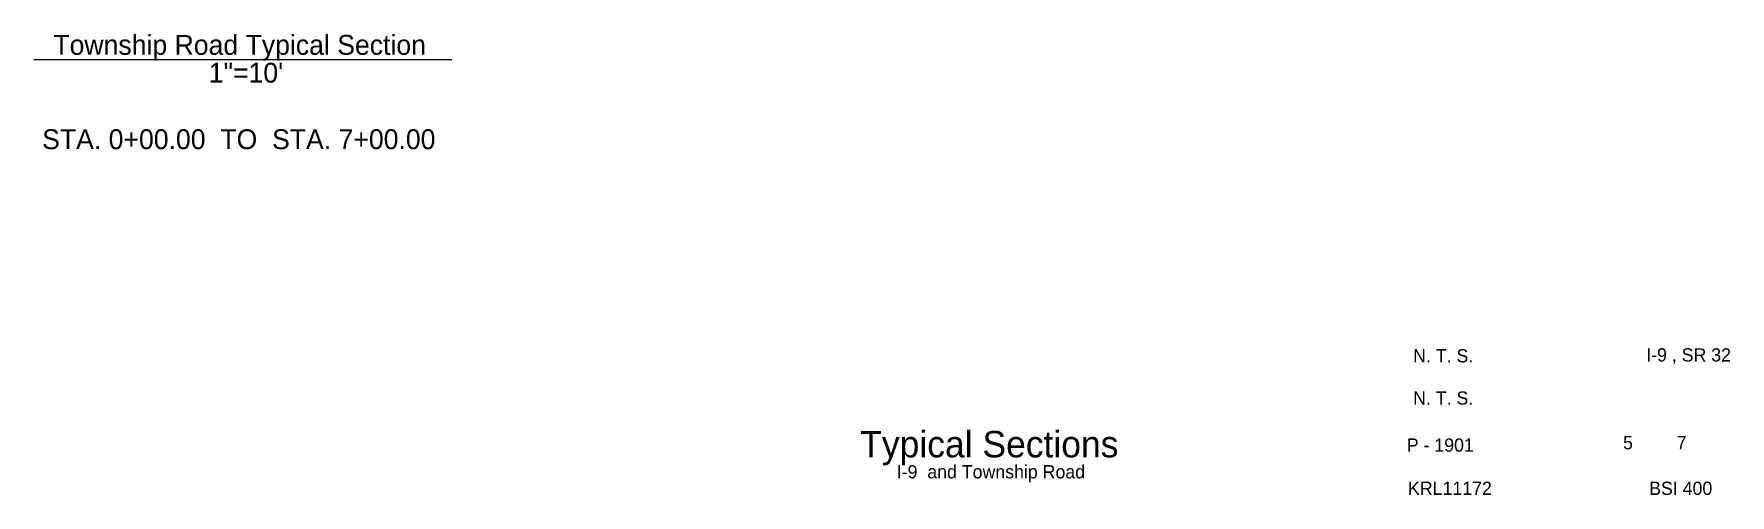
# Model space of a CAD drawing. Extents: x 1.43 to 2.76, y 0.04 to 1.35.
# Drawn here: x 1.43 to 2.762, y 0.044 to 0.407 of the extents above; entities outside this region: 4.
import ezdxf

# ---------------------------------------------------------------- set-up
doc = ezdxf.new("R2010")
doc.units = 0
doc.layers.add('Default', color=7, linetype='Continuous')
doc.layers.add('Reference Object', color=7, linetype='Continuous')

msp = doc.modelspace()

# ---------------------------------------------------------------- linework, layer by layer
at = {"layer": 'Default'}
for p, q in [((1.4383, 1.332), (1.7907, 1.332)), ((1.4295, 0.3869), (1.7577, 0.3869)), ((2.6778, 0.0855), (2.6778, 0.0855)), ((2.7199, 0.0855), (2.7199, 0.0855))]:
    msp.add_line(p, q, dxfattribs=at)

# ---------------------------------------------------------------- texts
for s, height, p in [('Interstate 9 Typical Section', 0.015625, (1.4869, 1.3356)), ('1"=10\'', 0.01562, (1.5877, 1.3138)), ('STA. 10+00.00  TO  STA. 25+00.00', 0.015625, (1.4448, 1.2614)), ('Township Road Typical Section', 0.015625, (1.4448, 0.3905)), ('1"=10\'', 0.01562, (1.5669, 0.3686)), ('STA. 0+00.00  TO  STA. 7+00.00', 0.015625, (1.436, 0.3163)), ('5', 0.0104, (2.6778, 0.0803)), ('7', 0.0104, (2.7199, 0.0803))]:
    msp.add_text(s, height=height, dxfattribs=at).set_placement(p)
at = {"layer": 'Reference Object'}
for s, height, p in [('N. T. S.', 0.01042, (2.5129, 0.1486)), ('I-9 , SR 32', 0.010417, (2.696, 0.1493)), ('N. T. S.', 0.01042, (2.5129, 0.1154)), ('Typical Sections', 0.020833, (2.0786, 0.0739)), ('P - 1901', 0.01042, (2.5079, 0.0784)), ('I-9  and Township Road', 0.010417, (2.1073, 0.0574)), ('KRL11172', 0.01042, (2.5089, 0.0444)), ('BSI 400', 0.01042, (2.6983, 0.0444))]:
    msp.add_text(s, height=height, dxfattribs=at).set_placement(p)

doc.saveas('drawing.dxf')
